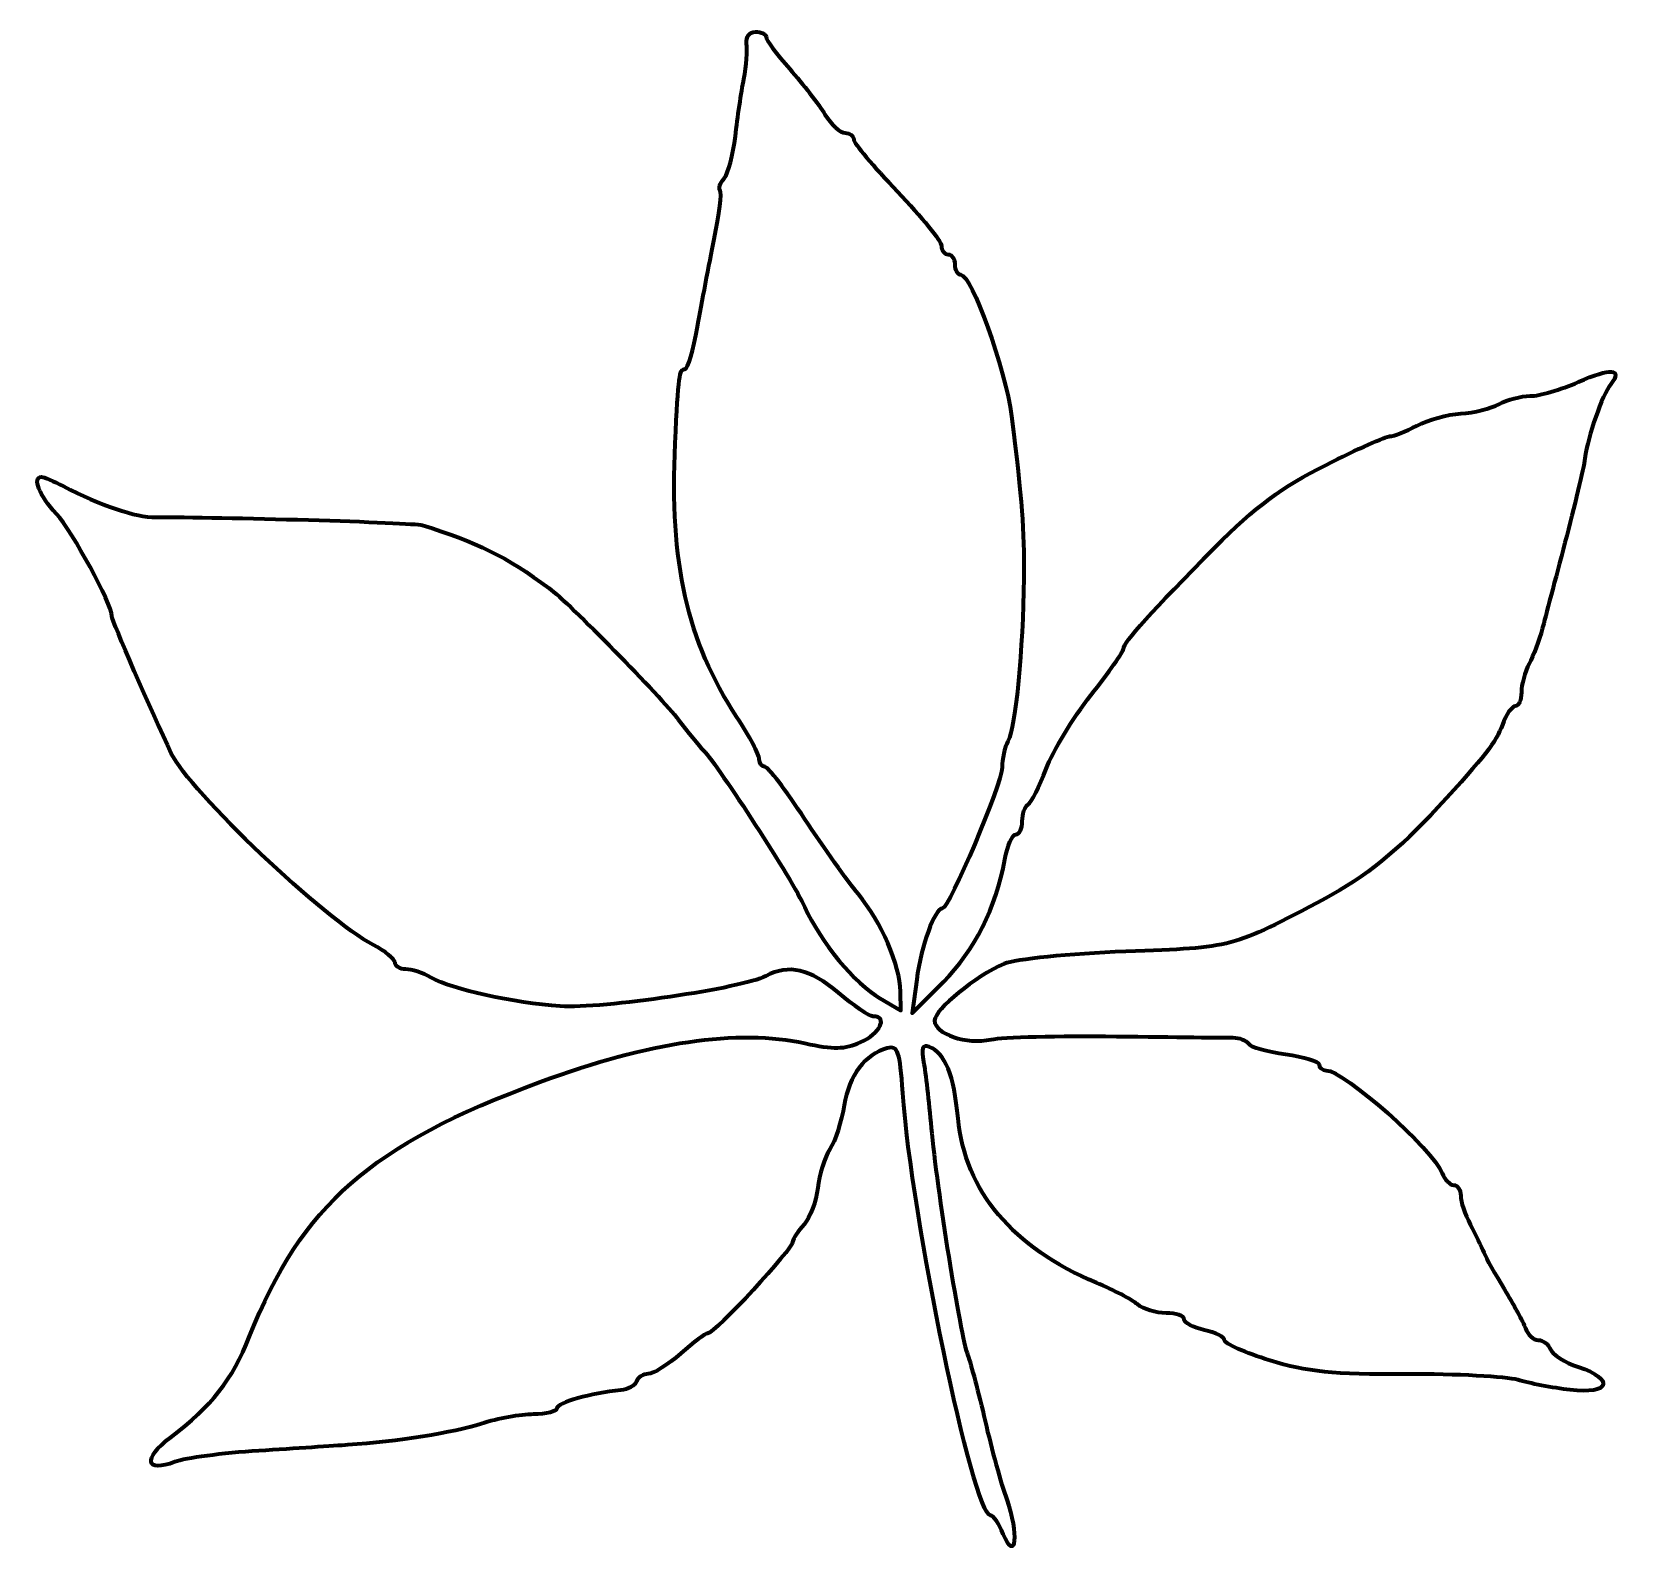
# Model space of a CAD drawing. Header units: centimetres. Extents: x -8.9 to 8.9, y -8.7 to 8.5.
import ezdxf

# ---------------------------------------------------------------- set-up
doc = ezdxf.new("R2010")
doc.units = ezdxf.units.CM
doc.header["$MEASUREMENT"] = 0
doc.layers.add('Layer 1', color=7, linetype='Continuous')

msp = doc.modelspace()

# ---------------------------------------------------------------- linework, layer by layer
at = {"layer": 'Layer 1', "color": 37, "lineweight": 80}
msp.add_open_spline([(2.0219, -7.96477), (1.95991, -7.79259), (1.85074, -7.39658), (1.7793, -7.08475), (1.7793, -7.08475), (1.70786, -6.77292), (1.62043, -6.44212), (1.585, -6.34963), (1.585, -6.34963), (1.50114, -6.13068), (1.23549, -4.47505), (1.17532, -3.79636), (1.17532, -3.79636), (1.14952, -3.50532), (1.11078, -3.17368), (1.08922, -3.05938), (1.08922, -3.05938), (1.0602, -2.90549), (1.07653, -2.86173), (1.15214, -2.89075), (1.15214, -2.89075), (1.33222, -2.95985), (1.42944, -3.20031), (1.47665, -3.69332), (1.47665, -3.69332), (1.55464, -4.5078), (2.08998, -5.14347), (3.02748, -5.53481), (3.02748, -5.53481), (3.21458, -5.61291), (3.42137, -5.72145), (3.487, -5.77602), (3.487, -5.77602), (3.55264, -5.83058), (3.69722, -5.87523), (3.80828, -5.87523), (3.80828, -5.87523), (3.91934, -5.87523), (4.01022, -5.90655), (4.01022, -5.94482), (4.01022, -5.94482), (4.01022, -5.98309), (4.11227, -6.03682), (4.237, -6.06422), (4.237, -6.06422), (4.36173, -6.09162), (4.46378, -6.14398), (4.46378, -6.18058), (4.46378, -6.18058), (4.46378, -6.21718), (4.6934, -6.31851), (4.97405, -6.40576), (4.97405, -6.40576), (5.39076, -6.5353), (5.67086, -6.56346), (6.50165, -6.55931), (6.50165, -6.55931), (7.06119, -6.55651), (7.62248, -6.58545), (7.74897, -6.62362), (7.74897, -6.62362), (7.87546, -6.66179), (8.14054, -6.71247), (8.33803, -6.73625), (8.33803, -6.73625), (8.78316, -6.78985), (8.8434, -6.6156), (8.42723, -6.47825), (8.42723, -6.47825), (8.2788, -6.42926), (8.13909, -6.34158), (8.11676, -6.2834), (8.11676, -6.2834), (8.09443, -6.22522), (8.03275, -6.17762), (7.97968, -6.17762), (7.97968, -6.17762), (7.92661, -6.17762), (7.8614, -6.11809), (7.83477, -6.04533), (7.83477, -6.04533), (7.80813, -5.97257), (7.70279, -5.77697), (7.60068, -5.61066), (7.60068, -5.61066), (7.49856, -5.44435), (7.39466, -5.25725), (7.36978, -5.19489), (7.36978, -5.19489), (7.3449, -5.13252), (7.27618, -4.9912), (7.21708, -4.88085), (7.21708, -4.88085), (7.15797, -4.77049), (7.10962, -4.62592), (7.10962, -4.55957), (7.10962, -4.55957), (7.10962, -4.49322), (7.07454, -4.43894), (7.03165, -4.43894), (7.03165, -4.43894), (6.98877, -4.43894), (6.93085, -4.37941), (6.90293, -4.30665), (6.90293, -4.30665), (6.80191, -4.04333), (5.79719, -3.15382), (5.60077, -3.15382), (5.60077, -3.15382), (5.55751, -3.15382), (5.52211, -3.12418), (5.52211, -3.08796), (5.52211, -3.08796), (5.52211, -3.05174), (5.35342, -2.99973), (5.14724, -2.97238), (5.14724, -2.97238), (4.94106, -2.94503), (4.75329, -2.89178), (4.72998, -2.85406), (4.72998, -2.85406), (4.70666, -2.81633), (4.62873, -2.78591), (4.55678, -2.78646), (4.55678, -2.78646), (4.48484, -2.78699), (3.89708, -2.78063), (3.25065, -2.77228), (3.25065, -2.77228), (2.60422, -2.76394), (1.97229, -2.77973), (1.84637, -2.80739), (1.84637, -2.80739), (1.57237, -2.86757), (1.21318, -2.74713), (1.21318, -2.59507), (1.21318, -2.59507), (1.21318, -2.47161), (1.67225, -2.0976), (1.99444, -1.95857), (1.99444, -1.95857), (2.11256, -1.9076), (2.72326, -1.84617), (3.35516, -1.82169), (3.35516, -1.82169), (4.58025, -1.77424), (4.52468, -1.78906), (5.59771, -1.22344), (5.59771, -1.22344), (6.0225, -0.99952), (6.42183, -0.67631), (6.85526, -0.2056), (6.85526, -0.2056), (7.38827, 0.37326), (7.50321, 0.52077), (7.57688, 0.72044), (7.57688, 0.72044), (7.61906, 0.83478), (7.68427, 0.92833), (7.72178, 0.92833), (7.72178, 0.92833), (7.75929, 0.92833), (7.78998, 0.9986), (7.78998, 1.08449), (7.78998, 1.08449), (7.78998, 1.17038), (7.82932, 1.31415), (7.8774, 1.40399), (7.8774, 1.40399), (7.92548, 1.49383), (7.99148, 1.67018), (8.02406, 1.7959), (8.02406, 1.7959), (8.05664, 1.92161), (8.17107, 2.35631), (8.27834, 2.76189), (8.27834, 2.76189), (8.38561, 3.16747), (8.48627, 3.5927), (8.50203, 3.70683), (8.50203, 3.70683), (8.53779, 3.96578), (8.69447, 4.41209), (8.79446, 4.53983), (8.79446, 4.53983), (8.93097, 4.71422), (8.79086, 4.72319), (8.42921, 4.56322), (8.42921, 4.56322), (8.23337, 4.47659), (7.99018, 4.40571), (7.88879, 4.40571), (7.88879, 4.40571), (7.7874, 4.40571), (7.63014, 4.36511), (7.53932, 4.31549), (7.53932, 4.31549), (7.4485, 4.26587), (7.25514, 4.21795), (7.10962, 4.20899), (7.10962, 4.20899), (6.9641, 4.20004), (6.74298, 4.13879), (6.61825, 4.07289), (6.61825, 4.07289), (6.49352, 4.00699), (6.35745, 3.95342), (6.31587, 3.95385), (6.31587, 3.95385), (6.27429, 3.95428), (5.95112, 3.8095), (5.59772, 3.6321), (5.59772, 3.6321), (5.10326, 3.38391), (4.81577, 3.16983), (4.3504, 2.70329), (4.3504, 2.70329), (3.65368, 2.00483), (3.32987, 1.64488), (3.32987, 1.56889), (3.32987, 1.56889), (3.32987, 1.53954), (3.1658, 1.30674), (2.96526, 1.05157), (2.96526, 1.05157), (2.76472, 0.7964), (2.53856, 0.42504), (2.46268, 0.22633), (2.46268, 0.22633), (2.38679, 0.02762), (2.29573, -0.15286), (2.26032, -0.17474), (2.26032, -0.17474), (2.22491, -0.19662), (2.19594, -0.28056), (2.19594, -0.36126), (2.19594, -0.36126), (2.19594, -0.44196), (2.16347, -0.50799), (2.12377, -0.50799), (2.12377, -0.50799), (2.08408, -0.50799), (2.02839, -0.63556), (2.00003, -0.79147), (2.00003, -0.79147), (1.90141, -1.33355), (1.66176, -1.81006), (1.31168, -2.16014), (1.31168, -2.16014), (1.31168, -2.16014), (0.96071, -2.51111), (0.96071, -2.51111), (0.96071, -2.51111), (0.96071, -2.51111), (1.01211, -2.13611), (1.01211, -2.13611), (1.01211, -2.13611), (1.06508, -1.74966), (1.2128, -1.33954), (1.29902, -1.33954), (1.29902, -1.33954), (1.3768, -1.33954), (1.96915, 0.05933), (1.96915, 0.24302), (1.96915, 0.24302), (1.96915, 0.33436), (1.99882, 0.46639), (2.03509, 0.53641), (2.03509, 0.53641), (2.12153, 0.70331), (2.20445, 1.55951), (2.21216, 2.36463), (2.21216, 2.36463), (2.21766, 2.93845), (2.19793, 3.19837), (2.07447, 4.17892), (2.07447, 4.17892), (2.00729, 4.7125), (1.62864, 5.76642), (1.50411, 5.76642), (1.50411, 5.76642), (1.46884, 5.76642), (1.43998, 5.81745), (1.43998, 5.87981), (1.43998, 5.87981), (1.43998, 5.94218), (1.40596, 5.9932), (1.36439, 5.9932), (1.36439, 5.9932), (1.32281, 5.9932), (1.28879, 6.036), (1.28879, 6.08831), (1.28879, 6.08831), (1.28879, 6.14062), (1.06768, 6.41455), (0.79742, 6.69703), (0.79742, 6.69703), (0.52717, 6.97952), (0.30605, 7.24287), (0.30605, 7.28227), (0.30605, 7.28227), (0.30605, 7.32167), (0.26236, 7.3539), (0.20896, 7.3539), (0.20896, 7.3539), (0.15556, 7.3539), (0.05447, 7.44745), (-0.01567, 7.56179), (-0.01567, 7.56179), (-0.08582, 7.67613), (-0.26324, 7.90538), (-0.40994, 8.07123), (-0.40994, 8.07123), (-0.55665, 8.23709), (-0.67668, 8.39867), (-0.67668, 8.43031), (-0.67668, 8.43031), (-0.67668, 8.46195), (-0.72985, 8.48783), (-0.79482, 8.48783), (-0.79482, 8.48783), (-0.8644, 8.48783), (-0.90492, 8.43345), (-0.8934, 8.35554), (-0.8934, 8.35554), (-0.88263, 8.28278), (-0.89691, 8.10419), (-0.92512, 7.95866), (-0.92512, 7.95866), (-0.95333, 7.81314), (-0.99619, 7.52485), (-1.02037, 7.31802), (-1.02037, 7.31802), (-1.04455, 7.11119), (-1.10102, 6.89775), (-1.14586, 6.84372), (-1.14586, 6.84372), (-1.1907, 6.78969), (-1.21092, 6.72901), (-1.19079, 6.70888), (-1.19079, 6.70888), (-1.17066, 6.68875), (-1.20048, 6.44294), (-1.25705, 6.16264), (-1.25705, 6.16264), (-1.31363, 5.88234), (-1.39832, 5.44039), (-1.44525, 5.18053), (-1.44525, 5.18053), (-1.49218, 4.92067), (-1.5539, 4.70806), (-1.5824, 4.70806), (-1.5824, 4.70806), (-1.64962, 4.70806), (-1.65835, 4.64315), (-1.69429, 3.87651), (-1.69429, 3.87651), (-1.75751, 2.52815), (-1.56389, 1.6679), (-1.00345, 0.80708), (-1.00345, 0.80708), (-0.8653, 0.59489), (-0.75227, 0.38228), (-0.75227, 0.33461), (-0.75227, 0.33461), (-0.75227, 0.28694), (-0.7238, 0.24794), (-0.689, 0.24794), (-0.689, 0.24794), (-0.6542, 0.24794), (-0.45199, -0.0157), (-0.23964, -0.33792), (-0.23964, -0.33792), (-0.02729, -0.66014), (0.2419, -1.03828), (0.35855, -1.17821), (0.35855, -1.17821), (0.61122, -1.4813), (0.82515, -1.97561), (0.83101, -2.26987), (0.83101, -2.26987), (0.83101, -2.26987), (0.83524, -2.48203), (0.83524, -2.48203), (0.83524, -2.48203), (0.83524, -2.48203), (0.59985, -2.34547), (0.59985, -2.34547), (0.59985, -2.34547), (0.32082, -2.18359), (-0.06546, -1.71504), (-0.24185, -1.32453), (-0.24185, -1.32453), (-0.37324, -1.03363), (-1.21113, 0.2629), (-1.376, 0.43044), (-1.376, 0.43044), (-1.42793, 0.48321), (-1.55546, 0.64029), (-1.6594, 0.77953), (-1.6594, 0.77953), (-1.84249, 1.02478), (-2.89764, 2.09812), (-3.10615, 2.25122), (-3.10615, 2.25122), (-3.59302, 2.6087), (-3.91704, 2.76934), (-4.53202, 2.95814), (-4.53202, 2.95814), (-4.62886, 2.98787), (-6.83577, 3.05297), (-7.51803, 3.04622), (-7.51803, 3.04622), (-7.73893, 3.04403), (-8.14404, 3.18026), (-8.55023, 3.3933), (-8.55023, 3.3933), (-8.66059, 3.45118), (-8.77115, 3.49854), (-8.79591, 3.49854), (-8.79591, 3.49854), (-8.90572, 3.49854), (-8.82283, 3.29077), (-8.63004, 3.08277), (-8.63004, 3.08277), (-8.4506, 2.88918), (-8.0094, 2.07495), (-8.0094, 1.93739), (-8.0094, 1.93739), (-8.0094, 1.89036), (-7.56174, 0.85832), (-7.34217, 0.39914), (-7.34217, 0.39914), (-7.14018, -0.02328), (-5.61264, -1.47192), (-5.08009, -1.74611), (-5.08009, -1.74611), (-4.94496, -1.81568), (-4.83441, -1.90575), (-4.83441, -1.94626), (-4.83441, -1.94626), (-4.83441, -1.98677), (-4.78115, -2.01991), (-4.71605, -2.01991), (-4.71605, -2.01991), (-4.65095, -2.01991), (-4.52338, -2.06159), (-4.43257, -2.11254), (-4.43257, -2.11254), (-4.19173, -2.24764), (-3.50345, -2.40061), (-2.98233, -2.43484), (-2.98233, -2.43484), (-2.5155, -2.46551), (-0.93437, -2.23342), (-0.67899, -2.09675), (-0.67899, -2.09675), (-0.42201, -1.95922), (-0.1805, -2.01497), (0.13439, -2.2845), (0.13439, -2.2845), (0.3044, -2.43002), (0.48061, -2.54908), (0.52597, -2.54908), (0.52597, -2.54908), (0.69569, -2.54908), (0.60019, -2.74261), (0.38303, -2.83874), (0.38303, -2.83874), (0.20321, -2.91834), (0.07707, -2.92058), (-0.24063, -2.84983), (-0.24063, -2.84983), (-0.98145, -2.68486), (-1.99843, -2.83336), (-3.20912, -3.28328), (-3.20912, -3.28328), (-5.11438, -3.99133), (-5.87429, -4.65662), (-6.46596, -6.13456), (-6.46596, -6.13456), (-6.66486, -6.63139), (-6.8862, -6.91473), (-7.35145, -7.26808), (-7.35145, -7.26808), (-7.66583, -7.50684), (-7.63608, -7.66946), (-7.3013, -7.54217), (-7.3013, -7.54217), (-7.18934, -7.4996), (-6.76708, -7.44368), (-6.36295, -7.41789), (-6.36295, -7.41789), (-5.95882, -7.3921), (-5.50911, -7.36292), (-5.36358, -7.35305), (-5.36358, -7.35305), (-4.80426, -7.31508), (-4.17881, -7.21526), (-3.86793, -7.11434), (-3.86793, -7.11434), (-3.68977, -7.05651), (-3.42614, -7.00919), (-3.28207, -7.00919), (-3.28207, -7.00919), (-3.138, -7.00919), (-3.02013, -6.97896), (-3.02013, -6.94201), (-3.02013, -6.94201), (-3.02013, -6.87917), (-2.64031, -6.77186), (-2.30516, -6.74001), (-2.30516, -6.74001), (-2.22376, -6.73227), (-2.14439, -6.68762), (-2.12877, -6.64078), (-2.12877, -6.64078), (-2.11316, -6.59394), (-2.05337, -6.55562), (-1.99592, -6.55562), (-1.99592, -6.55562), (-1.93847, -6.55562), (-1.77523, -6.45357), (-1.63316, -6.32883), (-1.63316, -6.32883), (-1.4911, -6.2041), (-1.35548, -6.10204), (-1.33179, -6.10204), (-1.33179, -6.10204), (-1.24989, -6.10204), (-0.37429, -5.15756), (-0.37429, -5.06921), (-0.37429, -5.06921), (-0.37429, -5.04094), (-0.31865, -4.95634), (-0.25066, -4.8812), (-0.25066, -4.8812), (-0.18266, -4.80606), (-0.11351, -4.62188), (-0.09698, -4.47191), (-0.09698, -4.47191), (-0.08045, -4.32194), (-0.01875, -4.1256), (0.04015, -4.03561), (0.04015, -4.03561), (0.09904, -3.94562), (0.17082, -3.72421), (0.19965, -3.54359), (0.19965, -3.54359), (0.25282, -3.21048), (0.43466, -2.97036), (0.6829, -2.90544), (0.6829, -2.90544), (0.80302, -2.87403), (0.82414, -2.93517), (0.85674, -3.40863), (0.85674, -3.40863), (0.95211, -4.79349), (1.64639, -8.14035), (1.83874, -8.14247), (1.83874, -8.14247), (1.87095, -8.14285), (1.93584, -8.23667), (1.98293, -8.351), (1.98293, -8.351), (2.12217, -8.68907), (2.1573, -8.34088), (2.0219, -7.9648), (2.0219, -7.9648), (2.0219, -7.9648), (2.0219, -7.96477), (2.0219, -7.96477)], degree=3, knots=[0, 0, 0, 0, 0.00694444, 0.00694444, 0.00694444, 0.00694444, 0.01388889, 0.01388889, 0.01388889, 0.01388889, 0.02083333, 0.02083333, 0.02083333, 0.02083333, 0.02777778, 0.02777778, 0.02777778, 0.02777778, 0.03472222, 0.03472222, 0.03472222, 0.03472222, 0.04166667, 0.04166667, 0.04166667, 0.04166667, 0.04861111, 0.04861111, 0.04861111, 0.04861111, 0.05555556, 0.05555556, 0.05555556, 0.05555556, 0.0625, 0.0625, 0.0625, 0.0625, 0.06944444, 0.06944444, 0.06944444, 0.06944444, 0.07638889, 0.07638889, 0.07638889, 0.07638889, 0.08333333, 0.08333333, 0.08333333, 0.08333333, 0.09027778, 0.09027778, 0.09027778, 0.09027778, 0.09722222, 0.09722222, 0.09722222, 0.09722222, 0.10416667, 0.10416667, 0.10416667, 0.10416667, 0.11111111, 0.11111111, 0.11111111, 0.11111111, 0.11805556, 0.11805556, 0.11805556, 0.11805556, 0.125, 0.125, 0.125, 0.125, 0.13194444, 0.13194444, 0.13194444, 0.13194444, 0.13888889, 0.13888889, 0.13888889, 0.13888889, 0.14583333, 0.14583333, 0.14583333, 0.14583333, 0.15277778, 0.15277778, 0.15277778, 0.15277778, 0.15972222, 0.15972222, 0.15972222, 0.15972222, 0.16666667, 0.16666667, 0.16666667, 0.16666667, 0.17361111, 0.17361111, 0.17361111, 0.17361111, 0.18055556, 0.18055556, 0.18055556, 0.18055556, 0.1875, 0.1875, 0.1875, 0.1875, 0.19444444, 0.19444444, 0.19444444, 0.19444444, 0.20138889, 0.20138889, 0.20138889, 0.20138889, 0.20833333, 0.20833333, 0.20833333, 0.20833333, 0.21527778, 0.21527778, 0.21527778, 0.21527778, 0.22222222, 0.22222222, 0.22222222, 0.22222222, 0.22916667, 0.22916667, 0.22916667, 0.22916667, 0.23611111, 0.23611111, 0.23611111, 0.23611111, 0.24305556, 0.24305556, 0.24305556, 0.24305556, 0.25, 0.25, 0.25, 0.25, 0.25694444, 0.25694444, 0.25694444, 0.25694444, 0.26388889, 0.26388889, 0.26388889, 0.26388889, 0.27083333, 0.27083333, 0.27083333, 0.27083333, 0.27777778, 0.27777778, 0.27777778, 0.27777778, 0.28472222, 0.28472222, 0.28472222, 0.28472222, 0.29166667, 0.29166667, 0.29166667, 0.29166667, 0.29861111, 0.29861111, 0.29861111, 0.29861111, 0.30555556, 0.30555556, 0.30555556, 0.30555556, 0.3125, 0.3125, 0.3125, 0.3125, 0.31944444, 0.31944444, 0.31944444, 0.31944444, 0.32638889, 0.32638889, 0.32638889, 0.32638889, 0.33333333, 0.33333333, 0.33333333, 0.33333333, 0.34027778, 0.34027778, 0.34027778, 0.34027778, 0.34722222, 0.34722222, 0.34722222, 0.34722222, 0.35416667, 0.35416667, 0.35416667, 0.35416667, 0.36111111, 0.36111111, 0.36111111, 0.36111111, 0.36805556, 0.36805556, 0.36805556, 0.36805556, 0.375, 0.375, 0.375, 0.375, 0.38194444, 0.38194444, 0.38194444, 0.38194444, 0.38888889, 0.38888889, 0.38888889, 0.38888889, 0.39583333, 0.39583333, 0.39583333, 0.39583333, 0.40277778, 0.40277778, 0.40277778, 0.40277778, 0.40972222, 0.40972222, 0.40972222, 0.40972222, 0.41666667, 0.41666667, 0.41666667, 0.41666667, 0.42361111, 0.42361111, 0.42361111, 0.42361111, 0.43055556, 0.43055556, 0.43055556, 0.43055556, 0.4375, 0.4375, 0.4375, 0.4375, 0.44444444, 0.44444444, 0.44444444, 0.44444444, 0.45138889, 0.45138889, 0.45138889, 0.45138889, 0.45833333, 0.45833333, 0.45833333, 0.45833333, 0.46527778, 0.46527778, 0.46527778, 0.46527778, 0.47222222, 0.47222222, 0.47222222, 0.47222222, 0.47916667, 0.47916667, 0.47916667, 0.47916667, 0.48611111, 0.48611111, 0.48611111, 0.48611111, 0.49305556, 0.49305556, 0.49305556, 0.49305556, 0.5, 0.5, 0.5, 0.5, 0.50694444, 0.50694444, 0.50694444, 0.50694444, 0.51388889, 0.51388889, 0.51388889, 0.51388889, 0.52083333, 0.52083333, 0.52083333, 0.52083333, 0.52777778, 0.52777778, 0.52777778, 0.52777778, 0.53472222, 0.53472222, 0.53472222, 0.53472222, 0.54166667, 0.54166667, 0.54166667, 0.54166667, 0.54861111, 0.54861111, 0.54861111, 0.54861111, 0.55555556, 0.55555556, 0.55555556, 0.55555556, 0.5625, 0.5625, 0.5625, 0.5625, 0.56944444, 0.56944444, 0.56944444, 0.56944444, 0.57638889, 0.57638889, 0.57638889, 0.57638889, 0.58333333, 0.58333333, 0.58333333, 0.58333333, 0.59027778, 0.59027778, 0.59027778, 0.59027778, 0.59722222, 0.59722222, 0.59722222, 0.59722222, 0.60416667, 0.60416667, 0.60416667, 0.60416667, 0.61111111, 0.61111111, 0.61111111, 0.61111111, 0.61805556, 0.61805556, 0.61805556, 0.61805556, 0.625, 0.625, 0.625, 0.625, 0.63194444, 0.63194444, 0.63194444, 0.63194444, 0.63888889, 0.63888889, 0.63888889, 0.63888889, 0.64583333, 0.64583333, 0.64583333, 0.64583333, 0.65277778, 0.65277778, 0.65277778, 0.65277778, 0.65972222, 0.65972222, 0.65972222, 0.65972222, 0.66666667, 0.66666667, 0.66666667, 0.66666667, 0.67361111, 0.67361111, 0.67361111, 0.67361111, 0.68055556, 0.68055556, 0.68055556, 0.68055556, 0.6875, 0.6875, 0.6875, 0.6875, 0.69444444, 0.69444444, 0.69444444, 0.69444444, 0.70138889, 0.70138889, 0.70138889, 0.70138889, 0.70833333, 0.70833333, 0.70833333, 0.70833333, 0.71527778, 0.71527778, 0.71527778, 0.71527778, 0.72222222, 0.72222222, 0.72222222, 0.72222222, 0.72916667, 0.72916667, 0.72916667, 0.72916667, 0.73611111, 0.73611111, 0.73611111, 0.73611111, 0.74305556, 0.74305556, 0.74305556, 0.74305556, 0.75, 0.75, 0.75, 0.75, 0.75694444, 0.75694444, 0.75694444, 0.75694444, 0.76388889, 0.76388889, 0.76388889, 0.76388889, 0.77083333, 0.77083333, 0.77083333, 0.77083333, 0.77777778, 0.77777778, 0.77777778, 0.77777778, 0.78472222, 0.78472222, 0.78472222, 0.78472222, 0.79166667, 0.79166667, 0.79166667, 0.79166667, 0.79861111, 0.79861111, 0.79861111, 0.79861111, 0.80555556, 0.80555556, 0.80555556, 0.80555556, 0.8125, 0.8125, 0.8125, 0.8125, 0.81944444, 0.81944444, 0.81944444, 0.81944444, 0.82638889, 0.82638889, 0.82638889, 0.82638889, 0.83333333, 0.83333333, 0.83333333, 0.83333333, 0.84027778, 0.84027778, 0.84027778, 0.84027778, 0.84722222, 0.84722222, 0.84722222, 0.84722222, 0.85416667, 0.85416667, 0.85416667, 0.85416667, 0.86111111, 0.86111111, 0.86111111, 0.86111111, 0.86805556, 0.86805556, 0.86805556, 0.86805556, 0.875, 0.875, 0.875, 0.875, 0.88194444, 0.88194444, 0.88194444, 0.88194444, 0.88888889, 0.88888889, 0.88888889, 0.88888889, 0.89583333, 0.89583333, 0.89583333, 0.89583333, 0.90277778, 0.90277778, 0.90277778, 0.90277778, 0.90972222, 0.90972222, 0.90972222, 0.90972222, 0.91666667, 0.91666667, 0.91666667, 0.91666667, 0.92361111, 0.92361111, 0.92361111, 0.92361111, 0.93055556, 0.93055556, 0.93055556, 0.93055556, 0.9375, 0.9375, 0.9375, 0.9375, 0.94444444, 0.94444444, 0.94444444, 0.94444444, 0.95138889, 0.95138889, 0.95138889, 0.95138889, 0.95833333, 0.95833333, 0.95833333, 0.95833333, 0.96527778, 0.96527778, 0.96527778, 0.96527778, 0.97222222, 0.97222222, 0.97222222, 0.97222222, 0.97916667, 0.97916667, 0.97916667, 0.97916667, 0.98611111, 0.98611111, 0.98611111, 0.98611111, 1, 1, 1, 1], dxfattribs=at)

doc.saveas('drawing.dxf')
